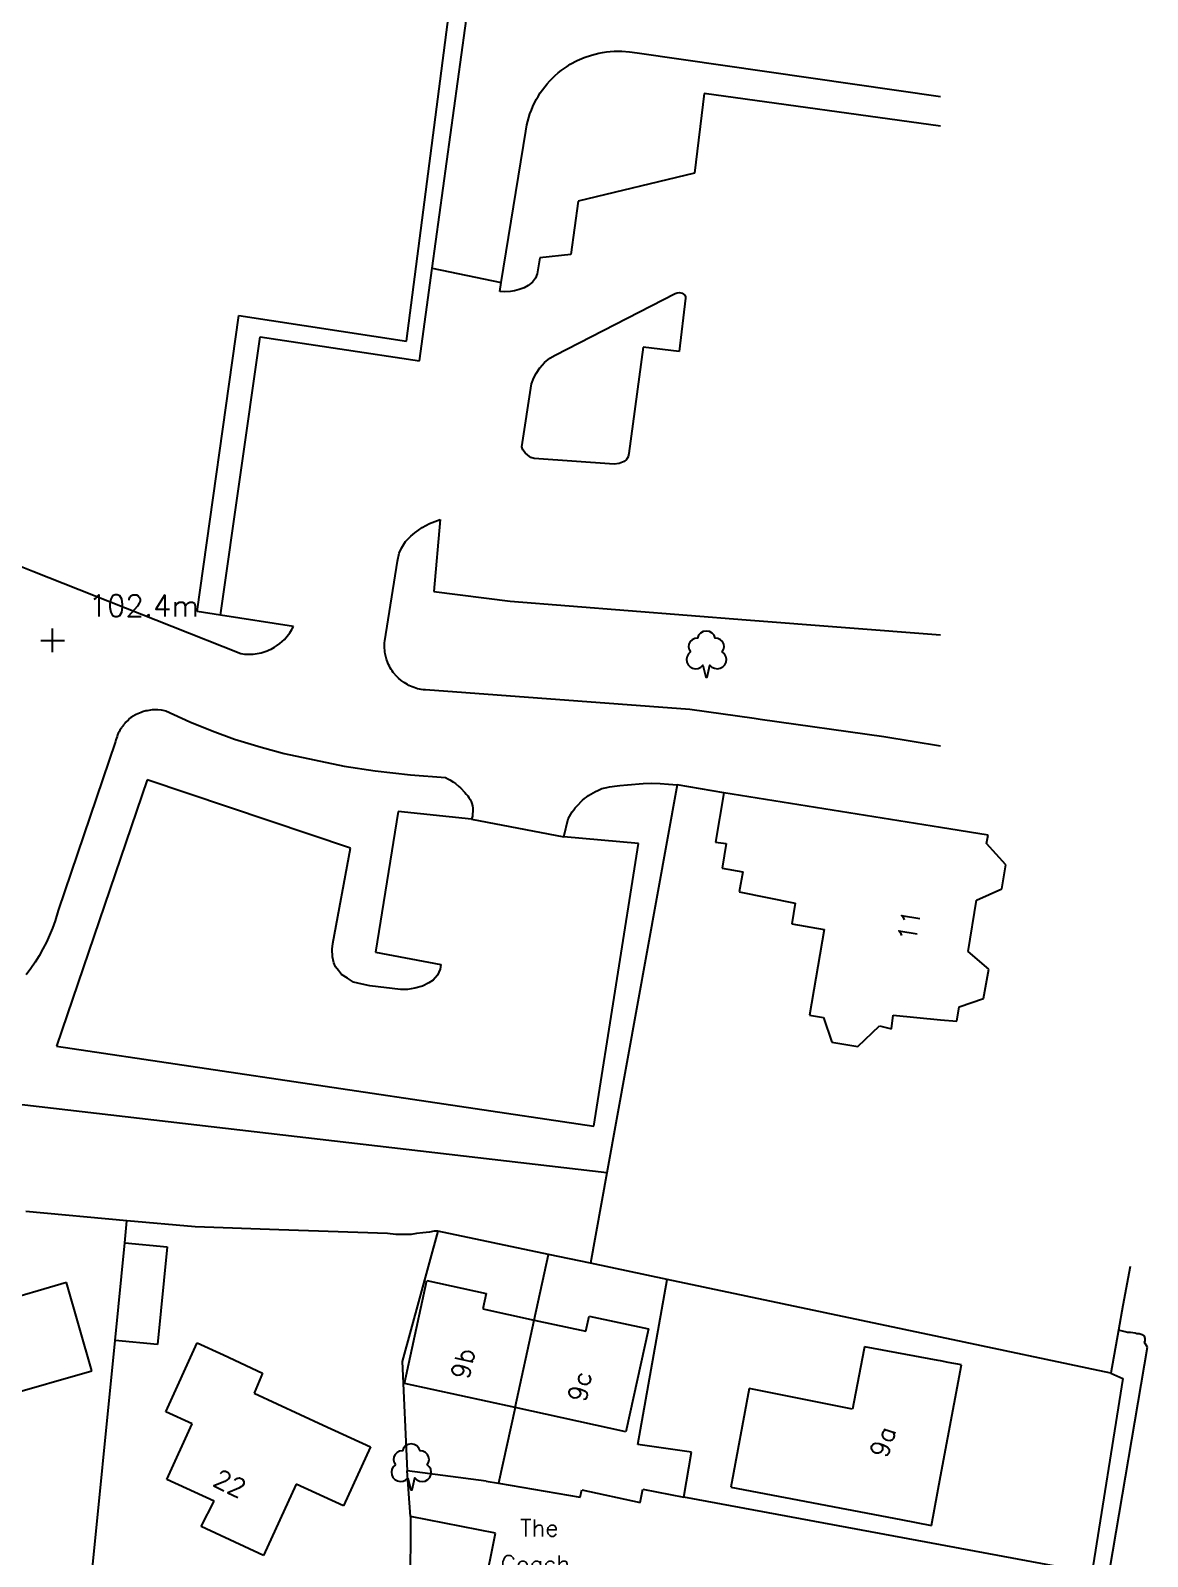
# Model space of a CAD drawing. Extents: x 427500 to 429848, y 434500 to 436505.
# Drawn here: x 428440.6 to 428513.5, y 435871.1 to 435970.6 of the extents above; entities that cross this region are included whole.
import ezdxf

# ---------------------------------------------------------------- set-up
doc = ezdxf.new("R2010")
doc.units = 0
doc.layers.add('LPTIP_Ex_Base', color=8, linetype='Continuous')
doc.styles.add('MtXpl_Romans', font='romans__.ttf')

msp = doc.modelspace()

# ---------------------------------------------------------------- linework, layer by layer
at = {"layer": 'LPTIP_Ex_Base', "color": 251, "true_color": 0x636466}
for p, q in [((428465.137, 435950.375), (428468.368, 435975.317)), ((428466.81, 435955.13), (428469.2, 435972.53)), ((428475.62, 435968.3), (428475.83, 435968.44)), ((428475.83, 435968.44), (428476.27, 435968.68)), ((428476.27, 435968.68), (428476.73, 435968.88)), ((428476.73, 435968.88), (428477.21, 435969.04)), ((428477.21, 435969.04), (428477.45, 435969.11)), ((428477.45, 435969.11), (428477.7, 435969.16)), ((428477.7, 435969.16), (428477.94, 435969.21)), ((428477.94, 435969.21), (428478.19, 435969.25)), ((428478.19, 435969.25), (428478.44, 435969.28)), ((428478.44, 435969.28), (428478.7, 435969.29)), ((428478.7, 435969.29), (428478.95, 435969.3)), ((428478.95, 435969.3), (428479.2, 435969.3)), ((428479.2, 435969.3), (428479.7, 435969.26)), ((428479.7, 435969.26), (428480.2, 435969.18)), ((428480.2, 435969.18), (428500, 435966.35)), ((428474.5, 435967.36), (428474.67, 435967.54)), ((428474.67, 435967.54), (428474.85, 435967.71)), ((428474.85, 435967.71), (428475.04, 435967.88)), ((428475.04, 435967.88), (428475.24, 435968.04)), ((428475.24, 435968.04), (428475.62, 435968.3)), ((428473.74, 435966.35), (428473.87, 435966.57)), ((428473.87, 435966.57), (428474.02, 435966.77)), ((428474.02, 435966.77), (428474.17, 435966.98)), ((428474.17, 435966.98), (428474.33, 435967.17)), ((428474.33, 435967.17), (428474.5, 435967.36)), ((428484.562, 435966.545), (428483.928, 435961.338)), ((428500, 435964.396), (428484.562, 435966.545)), ((428473.2, 435965.22), (428473.29, 435965.45)), ((428473.29, 435965.45), (428473.39, 435965.68)), ((428473.39, 435965.68), (428473.61, 435966.14)), ((428473.61, 435966.14), (428473.74, 435966.35)), ((428472.92, 435964.08), (428472.99, 435964.49)), ((428472.99, 435964.49), (428473.05, 435964.74)), ((428473.05, 435964.74), (428473.12, 435964.98)), ((428473.12, 435964.98), (428473.2, 435965.22)), ((428471.32, 435954.21), (428472.92, 435964.08)), ((428483.928, 435961.338), (428476.352, 435959.519)), ((428476.352, 435959.519), (428475.877, 435956.039)), ((428473.838, 435955.814), (428473.67, 435954.773)), ((428475.877, 435956.039), (428473.838, 435955.814)), ((428465.98, 435949.09), (428466.81, 435955.13)), ((428466.81, 435955.13), (428471.32, 435954.21)), ((428473.553, 435954.49), (428473.373, 435954.233)), ((428473.67, 435954.773), (428473.553, 435954.49)), ((428471.237, 435953.62), (428471.32, 435954.21)), ((428471.52, 435953.601), (428471.237, 435953.62)), ((428471.93, 435953.623), (428471.52, 435953.601)), ((428472.194, 435953.671), (428471.93, 435953.623)), ((428472.493, 435953.737), (428472.194, 435953.671)), ((428472.822, 435953.865), (428472.493, 435953.737)), ((428473.073, 435954.005), (428472.822, 435953.865)), ((428473.373, 435954.233), (428473.073, 435954.005)), ((428474.843, 435949.472), (428482.677, 435953.493)), ((428482.677, 435953.493), (428482.804, 435953.524)), ((428482.804, 435953.524), (428482.967, 435953.545)), ((428482.967, 435953.545), (428483.125, 435953.506)), ((428483.125, 435953.506), (428483.221, 435953.451)), ((428483.221, 435953.451), (428483.297, 435953.379)), ((428483.356, 435953.177), (428482.934, 435949.692)), ((428483.297, 435953.379), (428483.345, 435953.276)), ((428483.345, 435953.276), (428483.356, 435953.177)), ((428451.483, 435932.742), (428454.211, 435952.048)), ((428454.211, 435952.048), (428465.137, 435950.375)), ((428453, 435932.5), (428455.59, 435950.66)), ((428455.59, 435950.66), (428465.98, 435949.09)), ((428474.495, 435949.257), (428474.843, 435949.472)), ((428480.58, 435949.976), (428479.655, 435943.037)), ((428482.934, 435949.692), (428480.58, 435949.976)), ((428473.6, 435948.274), (428473.851, 435948.631)), ((428473.851, 435948.631), (428474.139, 435948.978)), ((428474.139, 435948.978), (428474.495, 435949.257)), ((428472.678, 435943.484), (428473.297, 435947.592)), ((428473.297, 435947.592), (428473.443, 435947.983)), ((428473.443, 435947.983), (428473.6, 435948.274)), ((428472.736, 435943.283), (428472.678, 435943.484)), ((428472.896, 435943.085), (428472.736, 435943.283)), ((428473.055, 435942.94), (428472.896, 435943.085)), ((428473.267, 435942.783), (428473.055, 435942.94)), ((428473.478, 435942.731), (428473.267, 435942.783)), ((428478.701, 435942.356), (428473.478, 435942.731)), ((428479.338, 435942.518), (428479.02, 435942.397)), ((428479.504, 435942.66), (428479.338, 435942.518)), ((428479.611, 435942.834), (428479.504, 435942.66)), ((428479.655, 435943.037), (428479.611, 435942.834)), ((428479.02, 435942.397), (428478.701, 435942.356)), ((428432.37, 435938.69), (428440.76, 435935.37)), ((428466.653, 435938.483), (428467.334, 435938.737)), ((428467.334, 435938.737), (428466.925, 435934.034)), ((428465.087, 435937.305), (428465.416, 435937.65)), ((428465.416, 435937.65), (428465.687, 435937.868)), ((428465.687, 435937.868), (428466.168, 435938.209)), ((428466.168, 435938.209), (428466.653, 435938.483)), ((428464.547, 435936.033), (428464.667, 435936.536)), ((428464.667, 435936.536), (428464.818, 435936.864)), ((428464.818, 435936.864), (428465.087, 435937.305)), ((428463.72, 435930.82), (428464.547, 435936.033)), ((428440.76, 435935.37), (428449.83, 435931.78)), ((428466.925, 435934.034), (428471.918, 435933.408)), ((428453, 435932.5), (428451.483, 435932.742)), ((428471.918, 435933.408), (428487.314, 435932.201)), ((428449.83, 435931.78), (428454.32, 435930)), ((428457.77, 435931.76), (428453, 435932.5)), ((428457.52, 435931.34), (428457.66, 435931.56)), ((428457.66, 435931.56), (428457.77, 435931.76)), ((428487.314, 435932.201), (428500, 435931.207)), ((428456.65, 435930.49), (428456.87, 435930.65)), ((428456.87, 435930.65), (428457.17, 435930.92)), ((428457.17, 435930.92), (428457.35, 435931.12)), ((428457.35, 435931.12), (428457.44, 435931.23)), ((428457.44, 435931.23), (428457.52, 435931.34)), ((428463.7, 435930.7), (428463.72, 435930.82)), ((428463.7, 435930.34), (428463.7, 435930.7)), ((428454.32, 435930), (428454.58, 435929.96)), ((428454.58, 435929.96), (428454.72, 435929.95)), ((428454.72, 435929.95), (428454.86, 435929.95)), ((428454.86, 435929.95), (428454.99, 435929.96)), ((428454.99, 435929.96), (428455.13, 435929.96)), ((428455.13, 435929.96), (428455.26, 435929.98)), ((428455.26, 435929.98), (428455.4, 435930)), ((428455.4, 435930), (428455.53, 435930.02)), ((428455.53, 435930.02), (428455.66, 435930.05)), ((428455.66, 435930.05), (428455.92, 435930.13)), ((428455.92, 435930.13), (428456.05, 435930.18)), ((428456.05, 435930.18), (428456.17, 435930.23)), ((428456.17, 435930.23), (428456.3, 435930.29)), ((428456.3, 435930.29), (428456.42, 435930.35)), ((428456.42, 435930.35), (428456.53, 435930.42)), ((428456.53, 435930.42), (428456.65, 435930.49)), ((428463.72, 435930.22), (428463.7, 435930.34)), ((428463.73, 435930.1), (428463.72, 435930.22)), ((428463.75, 435929.98), (428463.73, 435930.1)), ((428463.84, 435929.62), (428463.75, 435929.98)), ((428463.92, 435929.4), (428463.84, 435929.62)), ((428463.97, 435929.28), (428463.92, 435929.4)), ((428464.03, 435929.18), (428463.97, 435929.28)), ((428464.08, 435929.07), (428464.03, 435929.18)), ((428464.15, 435928.96), (428464.08, 435929.07)), ((428464.21, 435928.86), (428464.15, 435928.96)), ((428464.28, 435928.76), (428464.21, 435928.86)), ((428464.52, 435928.49), (428464.28, 435928.76)), ((428464.61, 435928.4), (428464.52, 435928.49)), ((428464.79, 435928.24), (428464.61, 435928.4)), ((428464.99, 435928.1), (428464.79, 435928.24)), ((428465.09, 435928.04), (428464.99, 435928.1)), ((428465.2, 435927.98), (428465.09, 435928.04)), ((428465.3, 435927.92), (428465.2, 435927.98)), ((428465.52, 435927.82), (428465.3, 435927.92)), ((428465.64, 435927.78), (428465.52, 435927.82)), ((428465.75, 435927.74), (428465.64, 435927.78)), ((428465.87, 435927.7), (428465.75, 435927.74)), ((428465.99, 435927.68), (428465.87, 435927.7)), ((428466.1, 435927.65), (428465.99, 435927.68)), ((428466.22, 435927.63), (428466.1, 435927.65)), ((428466.39, 435927.62), (428466.22, 435927.63)), ((428483.64, 435926.35), (428466.39, 435927.62)), ((428446.99, 435925.68), (428446.83, 435925.52)), ((428447.07, 435925.75), (428446.99, 435925.68)), ((428447.16, 435925.82), (428447.07, 435925.75)), ((428447.34, 435925.94), (428447.16, 435925.82)), ((428447.42, 435925.99), (428447.34, 435925.94)), ((428447.42, 435925.99), (428447.51, 435926.04)), ((428447.51, 435926.04), (428447.61, 435926.09)), ((428447.61, 435926.09), (428447.71, 435926.13)), ((428447.71, 435926.13), (428447.82, 435926.18)), ((428447.82, 435926.18), (428447.92, 435926.21)), ((428447.92, 435926.21), (428448.14, 435926.27)), ((428448.14, 435926.27), (428448.24, 435926.29)), ((428448.24, 435926.29), (428448.46, 435926.33)), ((428448.46, 435926.33), (428448.57, 435926.34)), ((428448.57, 435926.34), (428448.91, 435926.34)), ((428448.91, 435926.34), (428449.13, 435926.32)), ((428449.13, 435926.32), (428449.24, 435926.3)), ((428449.24, 435926.3), (428449.44, 435926.25)), ((428449.44, 435926.25), (428451, 435925.54)), ((428487.84, 435925.75), (428483.64, 435926.35)), ((428488.214, 435925.698), (428487.84, 435925.75)), ((428496.29, 435924.57), (428488.214, 435925.698)), ((428446.25, 435924.58), (428446.21, 435924.48)), ((428446.29, 435924.69), (428446.25, 435924.58)), ((428446.33, 435924.79), (428446.29, 435924.69)), ((428446.38, 435924.89), (428446.33, 435924.79)), ((428446.44, 435924.99), (428446.38, 435924.89)), ((428446.49, 435925.08), (428446.44, 435924.99)), ((428446.55, 435925.18), (428446.49, 435925.08)), ((428446.62, 435925.26), (428446.55, 435925.18)), ((428446.68, 435925.35), (428446.62, 435925.26)), ((428446.76, 435925.44), (428446.68, 435925.35)), ((428446.83, 435925.52), (428446.76, 435925.44)), ((428451, 435925.54), (428452.45, 435924.95)), ((428452.45, 435924.95), (428453.92, 435924.42)), ((428500, 435923.95), (428496.29, 435924.57)), ((428446.16, 435924.26), (428442.42, 435913.22)), ((428446.18, 435924.37), (428446.16, 435924.26)), ((428446.21, 435924.48), (428446.18, 435924.37)), ((428453.92, 435924.42), (428455.65, 435923.88)), ((428455.65, 435923.88), (428457.16, 435923.48)), ((428457.16, 435923.48), (428461.07, 435922.65)), ((428461.07, 435922.65), (428463.09, 435922.34)), ((428448.213, 435921.75), (428442.297, 435904.38)), ((428461.489, 435917.294), (428448.213, 435921.75)), ((428463.09, 435922.34), (428465.4, 435922.08)), ((428465.4, 435922.08), (428467.68, 435921.91)), ((428467.68, 435921.91), (428467.84, 435921.83)), ((428467.84, 435921.83), (428467.97, 435921.76)), ((428467.97, 435921.76), (428468.21, 435921.6)), ((428468.21, 435921.6), (428468.33, 435921.51)), ((428468.33, 435921.51), (428468.55, 435921.33)), ((428468.55, 435921.33), (428468.66, 435921.23)), ((428468.66, 435921.23), (428468.95, 435920.94)), ((428468.95, 435920.94), (428469.04, 435920.83)), ((428469.04, 435920.83), (428469.14, 435920.72)), ((428469.14, 435920.72), (428469.22, 435920.6)), ((428469.22, 435920.6), (428469.3, 435920.47)), ((428476.76, 435920.53), (428476.9, 435920.63)), ((428476.9, 435920.63), (428477.03, 435920.73)), ((428477.03, 435920.73), (428477.18, 435920.82)), ((428477.18, 435920.82), (428477.32, 435920.91)), ((428477.32, 435920.91), (428477.47, 435920.99)), ((428477.47, 435920.99), (428477.62, 435921.06)), ((428477.62, 435921.06), (428477.9, 435921.18)), ((428477.9, 435921.18), (428478.22, 435921.26)), ((428482.8, 435921.42), (428478.22, 435896.12)), ((428478.22, 435921.26), (428478.39, 435921.3)), ((428478.39, 435921.3), (428478.56, 435921.32)), ((428478.56, 435921.32), (428478.72, 435921.35)), ((428478.72, 435921.35), (428478.89, 435921.37)), ((428478.89, 435921.37), (428479.06, 435921.38)), ((428479.06, 435921.38), (428479.57, 435921.44)), ((428479.57, 435921.44), (428480.58, 435921.52)), ((428480.58, 435921.52), (428481.14, 435921.53)), ((428481.14, 435921.53), (428481.69, 435921.52)), ((428481.69, 435921.52), (428482.24, 435921.48)), ((428482.24, 435921.48), (428482.8, 435921.42)), ((428485.85, 435920.9), (428482.8, 435921.42)), ((428485.85, 435920.9), (428485.3, 435917.7)), ((428500, 435918.65), (428485.85, 435920.9)), ((428464.588, 435919.686), (428463.122, 435910.511)), ((428469.38, 435919.18), (428464.588, 435919.686)), ((428469.3, 435920.47), (428469.36, 435920.35)), ((428469.36, 435920.35), (428469.41, 435920.21)), ((428469.41, 435920.21), (428469.44, 435920.07)), ((428469.44, 435920.07), (428469.47, 435919.91)), ((428469.47, 435919.68), (428469.46, 435919.54)), ((428469.47, 435919.91), (428469.48, 435919.76)), ((428469.48, 435919.76), (428469.47, 435919.68)), ((428475.87, 435919.51), (428475.96, 435919.66)), ((428475.96, 435919.66), (428476.06, 435919.79)), ((428476.06, 435919.79), (428476.16, 435919.93)), ((428476.16, 435919.93), (428476.27, 435920.06)), ((428476.27, 435920.06), (428476.63, 435920.42)), ((428476.63, 435920.42), (428476.76, 435920.53)), ((428469.44, 435919.39), (428469.38, 435919.18)), ((428469.38, 435919.18), (428475.41, 435918.03)), ((428469.46, 435919.54), (428469.44, 435919.39)), ((428475.41, 435918.03), (428475.7, 435919.21)), ((428475.7, 435919.21), (428475.78, 435919.37)), ((428475.78, 435919.37), (428475.87, 435919.51)), ((428503.1, 435918.15), (428500, 435918.65)), ((428480.274, 435917.608), (428475.41, 435918.03)), ((428477.371, 435899.149), (428480.274, 435917.608)), ((428485.3, 435917.7), (428486, 435917.6)), ((428486, 435917.6), (428485.75, 435916)), ((428503, 435917.6), (428503.1, 435918.15)), ((428504.25, 435916.2), (428503, 435917.6)), ((428460.341, 435911.079), (428461.489, 435917.294)), ((428485.75, 435916), (428487.1, 435915.75)), ((428487.1, 435915.75), (428486.85, 435914.45)), ((428504, 435914.65), (428504.25, 435916.2)), ((428502.35, 435913.9), (428504, 435914.65)), ((428486.85, 435914.45), (428490.5, 435913.7)), ((428490.5, 435913.7), (428490.3, 435912.35)), ((428501.8, 435910.55), (428502.35, 435913.9)), ((428442.42, 435913.22), (428442.22, 435912.55)), ((428441.85, 435911.62), (428441.64, 435911.16)), ((428442.04, 435912.08), (428441.85, 435911.62)), ((428442.22, 435912.55), (428442.04, 435912.08)), ((428490.3, 435912.35), (428492.4, 435912)), ((428492.4, 435912), (428491.45, 435906.4)), ((428441.41, 435910.72), (428441.17, 435910.28)), ((428441.64, 435911.16), (428441.41, 435910.72)), ((428460.293, 435910.709), (428460.341, 435911.079)), ((428460.31, 435910.206), (428460.293, 435910.709)), ((428440.9, 435909.86), (428440.62, 435909.44)), ((428441.17, 435910.28), (428440.9, 435909.86)), ((428460.405, 435909.81), (428460.31, 435910.206)), ((428460.502, 435909.554), (428460.405, 435909.81)), ((428463.122, 435910.511), (428467.392, 435909.712)), ((428467.392, 435909.712), (428467.33, 435909.394)), ((428503.15, 435909.4), (428501.8, 435910.55)), ((428440.62, 435909.44), (428440.33, 435909.04)), ((428460.699, 435909.309), (428460.502, 435909.554)), ((428460.897, 435909.059), (428460.699, 435909.309)), ((428461.287, 435908.809), (428460.897, 435909.059)), ((428461.683, 435908.562), (428461.287, 435908.809)), ((428466.89, 435908.691), (428466.605, 435908.502)), ((428467.157, 435909.022), (428466.89, 435908.691)), ((428467.33, 435909.394), (428467.157, 435909.022)), ((428502.8, 435907.5), (428503.15, 435909.4)), ((428462.256, 435908.423), (428461.683, 435908.562)), ((428462.743, 435908.308), (428462.256, 435908.423)), ((428464.745, 435908.077), (428462.743, 435908.308)), ((428465.2, 435908.082), (428464.745, 435908.077)), ((428465.681, 435908.165), (428465.2, 435908.082)), ((428466.192, 435908.304), (428465.681, 435908.165)), ((428466.605, 435908.502), (428466.192, 435908.304)), ((428501.05, 435906), (428501.2, 435906.95)), ((428501.2, 435906.95), (428502.8, 435907.5)), ((428491.45, 435906.4), (428492.35, 435906.25)), ((428492.35, 435906.25), (428492.9, 435904.65)), ((428494.6, 435904.35), (428496, 435905.7)), ((428496, 435905.7), (428496.8, 435905.5)), ((428496.8, 435905.5), (428496.9, 435906.4)), ((428496.9, 435906.4), (428500, 435906.1)), ((428500, 435906.1), (428501.05, 435906)), ((428492.9, 435904.65), (428494.6, 435904.35)), ((428442.297, 435904.38), (428477.371, 435899.149)), ((428478.22, 435896.12), (428438.21, 435900.76)), ((428478.22, 435896.12), (428477.15, 435890.22)), ((428446.9, 435892.98), (428440.3, 435893.6)), ((428446.758, 435891.551), (428446.9, 435892.98)), ((428451.35, 435892.6), (428446.9, 435892.98)), ((428456.8, 435892.4), (428451.35, 435892.6)), ((428463.9, 435892.15), (428456.8, 435892.4)), ((428464.45, 435892.1), (428463.9, 435892.15)), ((428465.45, 435892.1), (428464.45, 435892.1)), ((428467.19, 435892.31), (428464.85, 435883.8)), ((428465.8, 435892.15), (428465.45, 435892.1)), ((428466.2, 435892.2), (428465.8, 435892.15)), ((428466.65, 435892.25), (428466.2, 435892.2)), ((428466.95, 435892.3), (428466.65, 435892.25)), ((428467.19, 435892.31), (428466.95, 435892.3)), ((428474.419, 435890.793), (428467.19, 435892.31)), ((428446.126, 435885.185), (428446.758, 435891.551)), ((428446.758, 435891.551), (428449.524, 435891.276)), ((428449.524, 435891.276), (428448.891, 435884.91)), ((428473.481, 435886.511), (428474.419, 435890.793)), ((428477.15, 435890.22), (428474.419, 435890.793)), ((428482.16, 435889.16), (428477.15, 435890.22)), ((428512.37, 435890), (428511.9, 435887.45)), ((428442.95, 435888.95), (428437.3, 435887.3)), ((428444.6, 435883.2), (428442.95, 435888.95)), ((428465.008, 435882.377), (428466.477, 435889.088)), ((428466.477, 435889.088), (428470.336, 435888.244)), ((428480.25, 435878.4), (428482.16, 435889.16)), ((428500, 435885.4), (428482.16, 435889.16)), ((428470.336, 435888.244), (428470.118, 435887.247)), ((428470.118, 435887.247), (428473.481, 435886.511)), ((428476.845, 435885.775), (428477.063, 435886.771)), ((428477.063, 435886.771), (428480.925, 435885.926)), ((428511.9, 435887.45), (428511.61, 435885.86)), ((428472.23, 435880.797), (428473.481, 435886.511)), ((428473.481, 435886.511), (428476.845, 435885.775)), ((428480.925, 435885.926), (428479.453, 435879.216)), ((428511.61, 435885.86), (428511.1, 435883.05)), ((428512.05, 435885.75), (428511.61, 435885.86)), ((428512.2, 435885.7), (428512.05, 435885.75)), ((428444.44, 435868.22), (428446.126, 435885.185)), ((428448.891, 435884.91), (428446.126, 435885.185)), ((428449.446, 435880.521), (428451.491, 435885.026)), ((428451.491, 435885.026), (428453.194, 435884.236)), ((428495.04, 435884.766), (428494.998, 435884.55)), ((428499.849, 435883.871), (428495.04, 435884.766)), ((428511.1, 435883.05), (428500, 435885.4)), ((428511.05, 435870.25), (428513.5, 435884.75)), ((428512.4, 435885.7), (428512.2, 435885.7)), ((428512.7, 435885.65), (428512.4, 435885.7)), ((428512.8, 435885.6), (428512.7, 435885.65)), ((428512.95, 435885.6), (428512.8, 435885.6)), ((428513.15, 435885.55), (428512.95, 435885.6)), ((428513.3, 435885.45), (428513.15, 435885.55)), ((428513.35, 435885.3), (428513.3, 435885.45)), ((428513.3, 435885.05), (428513.35, 435885.15)), ((428513.5, 435884.75), (428513.3, 435885.05)), ((428513.35, 435885.15), (428513.35, 435885.3)), ((428453.194, 435884.236), (428455.75, 435883.05)), ((428464.85, 435883.8), (428465.18, 435876.67)), ((428494.998, 435884.55), (428494.25, 435880.7)), ((428500, 435883.843), (428499.849, 435883.871)), ((428500.5, 435883.75), (428500, 435883.843)), ((428501.356, 435883.591), (428500.5, 435883.75)), ((428438.85, 435881.55), (428444.6, 435883.2)), ((428455.75, 435883.05), (428455.2, 435881.75)), ((428500, 435876.304), (428501.356, 435883.591)), ((428511.1, 435883.05), (428511.9, 435882.7)), ((428455.2, 435881.75), (428459.7, 435879.65)), ((428472.23, 435880.797), (428465.008, 435882.377)), ((428487.5, 435882.05), (428486.3, 435875.6)), ((428494.25, 435880.7), (428487.5, 435882.05)), ((428511.9, 435882.7), (428509.87, 435870)), ((428472.23, 435880.797), (428471.15, 435875.862)), ((428479.453, 435879.216), (428472.23, 435880.797)), ((428451.155, 435879.745), (428449.446, 435880.521)), ((428449.5, 435876.1), (428451.155, 435879.745)), ((428459.7, 435879.65), (428462.793, 435878.231)), ((428462.793, 435878.231), (428461.032, 435874.391)), ((428483.75, 435877.9), (428480.25, 435878.4)), ((428483.25, 435874.95), (428483.75, 435877.9)), ((428452.6, 435874.7), (428449.5, 435876.1)), ((428457.938, 435875.81), (428455.8, 435871.15)), ((428461.032, 435874.391), (428457.938, 435875.81)), ((428470.35, 435876), (428465.18, 435876.67)), ((428465.4, 435873.7), (428465.18, 435876.67)), ((428470.35, 435876), (428471.15, 435875.862)), ((428471.15, 435875.862), (428476.471, 435874.945)), ((428499.406, 435873.112), (428500, 435876.304)), ((428476.471, 435874.945), (428476.58, 435875.443)), ((428476.58, 435875.443), (428480.399, 435874.608)), ((428480.399, 435874.608), (428480.572, 435875.482)), ((428480.572, 435875.482), (428483.25, 435874.95)), ((428500, 435871.85), (428483.25, 435874.95)), ((428486.3, 435875.6), (428497.4, 435873.5)), ((428451.75, 435873.03), (428452.6, 435874.7)), ((428455.8, 435871.15), (428451.75, 435873.03)), ((428465.4, 435873.7), (428465.35, 435859.9)), ((428470.95, 435872.6), (428465.4, 435873.7)), ((428497.4, 435873.5), (428499.406, 435873.112)), ((428469.5, 435865.4), (428470.95, 435872.6)), ((428509.69, 435870.03), (428500, 435871.85))]:
    msp.add_line(p, q, dxfattribs=at)
for points in [[(428442.05, 435930.075), (428442.05, 435931.625)], [(428441.275, 435930.85), (428442.825, 435930.85)], [(428483.676, 435930.097), (428483.54, 435929.969), (428483.451, 435929.806), (428483.416, 435929.623), (428483.438, 435929.439), (428483.517, 435929.27), (428483.644, 435929.134), (428483.806, 435929.043), (428483.989, 435929.007), (428484.174, 435929.028), (428484.343, 435929.106), (428484.48, 435929.232), (428484.481, 435929.235), (428484.682, 435928.461), (428484.762, 435928.461), (428484.943, 435929.244), (428484.943, 435929.244), (428485.079, 435929.113), (428485.249, 435929.031), (428485.435, 435929.007), (428485.62, 435929.041), (428485.786, 435929.131), (428485.914, 435929.269), (428485.994, 435929.439), (428486.017, 435929.626), (428485.98, 435929.811), (428485.888, 435929.975), (428485.749, 435930.102), (428485.837, 435930.259), (428485.869, 435930.436), (428485.844, 435930.615), (428485.762, 435930.775), (428485.633, 435930.901), (428485.47, 435930.979), (428485.291, 435931), (428485.291, 435931), (428485.214, 435931.184), (428485.081, 435931.331), (428484.906, 435931.427), (428484.71, 435931.461), (428484.514, 435931.427), (428484.339, 435931.331), (428484.206, 435931.184), (428484.129, 435931), (428483.949, 435930.978), (428483.786, 435930.9), (428483.657, 435930.773), (428483.575, 435930.611), (428483.551, 435930.431), (428483.586, 435930.254), (428483.676, 435930.097)], [(428464.418, 435877.064), (428464.282, 435876.936), (428464.193, 435876.773), (428464.158, 435876.59), (428464.18, 435876.406), (428464.259, 435876.237), (428464.386, 435876.101), (428464.548, 435876.01), (428464.731, 435875.974), (428464.916, 435875.995), (428465.085, 435876.073), (428465.222, 435876.199), (428465.223, 435876.202), (428465.424, 435875.428), (428465.504, 435875.428), (428465.685, 435876.211), (428465.685, 435876.211), (428465.821, 435876.08), (428465.991, 435875.998), (428466.177, 435875.974), (428466.362, 435876.008), (428466.528, 435876.098), (428466.656, 435876.236), (428466.736, 435876.406), (428466.759, 435876.593), (428466.722, 435876.778), (428466.63, 435876.942), (428466.491, 435877.069), (428466.579, 435877.226), (428466.611, 435877.403), (428466.586, 435877.582), (428466.504, 435877.742), (428466.375, 435877.868), (428466.212, 435877.946), (428466.033, 435877.967), (428466.033, 435877.967), (428465.956, 435878.151), (428465.823, 435878.298), (428465.648, 435878.394), (428465.452, 435878.428), (428465.256, 435878.394), (428465.081, 435878.298), (428464.948, 435878.151), (428464.871, 435877.967), (428464.691, 435877.945), (428464.528, 435877.867), (428464.399, 435877.74), (428464.317, 435877.578), (428464.293, 435877.398), (428464.328, 435877.221), (428464.418, 435877.064)]]:
    msp.add_lwpolyline(points, dxfattribs=at)

# ---------------------------------------------------------------- texts
at = {"layer": 'LPTIP_Ex_Base', "color": 251, "true_color": 0x636466, "style": 'MtXpl_Romans'}
for s, height, p in [('102.4m', 1.4, (428444.397, 435932.418)), ('The', 1.1, (428472.557, 435872.395)), ('Coach', 1.1, (428471.296, 435870.055))]:
    msp.add_text(s, height=height, dxfattribs=at).set_placement(p)
for s, rotation, p in [('11', 80.5, (428498.373, 435911.14)), ('9b', 77.2, (428469.194, 435882.571)), ('9c', 77.4, (428476.824, 435881.091)), ('9a', 71.8, (428496.487, 435877.432)), ('22', 334.1, (428452.429, 435875.758))]:
    msp.add_text(s, height=1.2, rotation=rotation, dxfattribs=at).set_placement(p)

doc.saveas('drawing.dxf')
